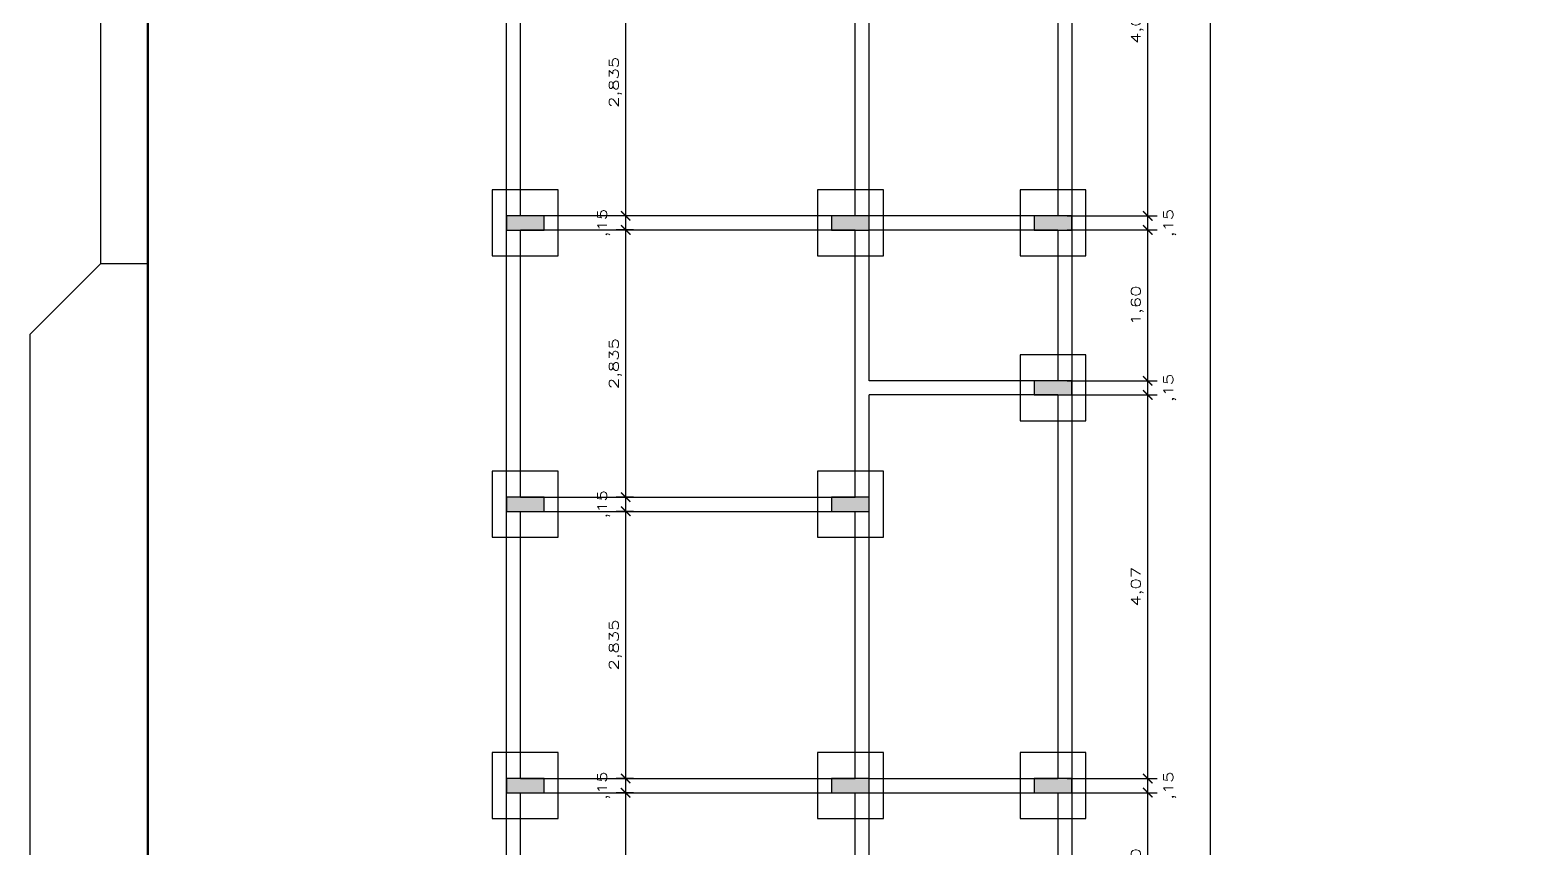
# Model space of a CAD drawing. Extents: x 241 to 398, y 106 to 179.
# Drawn here: x 320.25 to 336.2, y 153.36 to 162.04 of the extents above; entities that cross this region are included whole.
import ezdxf

# ---------------------------------------------------------------- set-up
doc = ezdxf.new("R2010")
doc.units = 0
doc.layers.get('0').update_dxf_attribs({"linetype": 'CONTINUOUS'})
doc.layers.get('DEFPOINTS').update_dxf_attribs({"linetype": 'CONTINUOUS'})
for name, color, linetype in [('ALVCORTE', 5, 'CONTINUOUS'), ('ALVVISTA', 8, 'CONTINUOUS'), ('COTAS', 7, 'CONTINUOUS'), ('ESQUADRIA', 3, 'CONTINUOUS')]:
    doc.layers.add(name, color=color, linetype=linetype)
doc.styles.add('REGUA60', font='romans.shx', dxfattribs={"width": 1.4})
doc.styles.get("Standard").update_dxf_attribs({"font": 'ISOCP'})
doc.dimstyles.new('ISO-25', dxfattribs={"dimtxt": 2.5, "dimasz": 2.5, "dimexe": 1.25, "dimexo": 0.625, "dimtad": 1, "dimdec": 4, "dimdsep": 46, "dimlunit": 6, "dimtxsty": 'Standard', "dimcen": 2.5, "dimadec": 0, "dimazin": 0, "dimtfac": 1, "dimtdec": 4, "dimtmove": 0, "dimatfit": 3, "dimfxl": 0, "dimtolj": 1, "dimtzin": 0, "dimarcsym": 0})

# ---------------------------------------------------------------- blocks, each defined once
blk = doc.blocks.new('_ARCHTICK')
at = {"color": 0, "linetype": 'ByBlock', "const_width": 0.15}
blk.add_lwpolyline([(-0.5, -0.5), (0.5, 0.5)], dxfattribs=at)
blk = doc.blocks.new('*D177')
at = {"color": 1, "linetype": 'ByBlock', "transparency": 16777216}
for p, q in [((248.253, 148.173), (248.253, 151.208)), ((248.337, 151.108), (248.153, 151.108)), ((248.337, 148.273), (248.153, 148.273))]:
    blk.add_line(p, q, dxfattribs=at)
at = {"layer": 'DEFPOINTS', "color": 0, "linetype": 'ByBlock', "transparency": 16777216}
for p in [(248.253, 151.108), (248.437, 151.108, -3.35), (248.437, 148.273, -3.35)]:
    blk.add_point(p, dxfattribs=at)
at = {"color": 1, "linetype": 'ByBlock', "transparency": 16777216, "xscale": 0.1, "yscale": 0.1, "zscale": 0.1}
for p, rotation in [((248.253, 151.108), 90), ((248.253, 148.273), 270)]:
    blk.add_blockref('_ARCHTICK', p, dxfattribs=dict(at, rotation=rotation))
at = {"color": 7, "linetype": 'ByBlock', "transparency": 16777216, "insert": (248.143, 149.69), "char_height": 0.1, "attachment_point": 5, "rotation": 90, "style": 'REGUA60'}
blk.add_mtext('\\A1;2,835', dxfattribs=at)
blk = doc.blocks.new('*D174')
at = {"color": 1, "linetype": 'ByBlock', "transparency": 16777216}
for p, q in [((253.087, 175.138), (254.553, 175.138)), ((254.453, 175.238), (254.453, 145.038)), ((253.087, 145.138), (254.553, 145.138))]:
    blk.add_line(p, q, dxfattribs=at)
at = {"layer": 'DEFPOINTS', "color": 0, "linetype": 'ByBlock', "transparency": 16777216}
for p in [(252.987, 175.138, -3.35), (252.987, 145.138, -3.35), (254.453, 145.138)]:
    blk.add_point(p, dxfattribs=at)
at = {"color": 1, "linetype": 'ByBlock', "transparency": 16777216, "xscale": 0.1, "yscale": 0.1, "zscale": 0.1}
for p, rotation in [((254.453, 175.138), 90), ((254.453, 145.138), 270)]:
    blk.add_blockref('_ARCHTICK', p, dxfattribs=dict(at, rotation=rotation))
at = {"color": 7, "linetype": 'ByBlock', "transparency": 16777216, "insert": (254.343, 160.138), "char_height": 0.1, "attachment_point": 5, "rotation": 90, "style": 'REGUA60'}
blk.add_mtext('\\A1;30,00', dxfattribs=at)
blk = doc.blocks.new('*D183')
at = {"color": 1, "linetype": 'ByBlock', "transparency": 16777216}
for p, q in [((248.253, 157.128), (248.253, 160.163)), ((248.337, 160.063), (248.153, 160.063)), ((248.337, 157.228), (248.153, 157.228))]:
    blk.add_line(p, q, dxfattribs=at)
at = {"layer": 'DEFPOINTS', "color": 0, "linetype": 'ByBlock', "transparency": 16777216}
for p in [(248.253, 160.063), (248.437, 160.063, -3.35), (248.437, 157.228, -3.35)]:
    blk.add_point(p, dxfattribs=at)
at = {"color": 1, "linetype": 'ByBlock', "transparency": 16777216, "xscale": 0.1, "yscale": 0.1, "zscale": 0.1}
for p, rotation in [((248.253, 160.063), 90), ((248.253, 157.228), 270)]:
    blk.add_blockref('_ARCHTICK', p, dxfattribs=dict(at, rotation=rotation))
at = {"color": 7, "linetype": 'ByBlock', "transparency": 16777216, "insert": (248.143, 158.645), "char_height": 0.1, "attachment_point": 5, "rotation": 90, "style": 'REGUA60'}
blk.add_mtext('\\A1;2,835', dxfattribs=at)
blk = doc.blocks.new('*D182')
at = {"color": 1, "linetype": 'ByBlock', "transparency": 16777216}
for p, q in [((248.337, 157.228), (248.153, 157.228)), ((248.253, 156.978), (248.253, 157.228))]:
    blk.add_line(p, q, dxfattribs=at)
at = {"layer": 'DEFPOINTS', "color": 0, "linetype": 'ByBlock', "transparency": 16777216}
for p in [(248.253, 157.228), (248.437, 157.228, -3.35), (248.437, 157.078, -3.35)]:
    blk.add_point(p, dxfattribs=at)
at = {"color": 1, "linetype": 'ByBlock', "transparency": 16777216, "xscale": 0.1, "yscale": 0.1, "zscale": 0.1}
for p, rotation in [((248.253, 157.228), 90), ((248.253, 157.078), 270)]:
    blk.add_blockref('_ARCHTICK', p, dxfattribs=dict(at, rotation=rotation))
at = {"color": 7, "linetype": 'ByBlock', "transparency": 16777216, "insert": (248.018, 157.153), "char_height": 0.1, "attachment_point": 5, "rotation": 90, "style": 'REGUA60'}
blk.add_mtext('\\A1;,15', dxfattribs=at)
blk = doc.blocks.new('*D181')
at = {"color": 1, "linetype": 'ByBlock', "transparency": 16777216}
for p, q in [((248.337, 157.078), (248.153, 157.078)), ((248.253, 154.143), (248.253, 157.178)), ((248.337, 154.243), (248.153, 154.243))]:
    blk.add_line(p, q, dxfattribs=at)
at = {"layer": 'DEFPOINTS', "color": 0, "linetype": 'ByBlock', "transparency": 16777216}
for p in [(248.253, 157.078), (248.437, 157.078, -3.35), (248.437, 154.243, -3.35)]:
    blk.add_point(p, dxfattribs=at)
at = {"color": 1, "linetype": 'ByBlock', "transparency": 16777216, "xscale": 0.1, "yscale": 0.1, "zscale": 0.1}
for p, rotation in [((248.253, 157.078), 90), ((248.253, 154.243), 270)]:
    blk.add_blockref('_ARCHTICK', p, dxfattribs=dict(at, rotation=rotation))
at = {"color": 7, "linetype": 'ByBlock', "transparency": 16777216, "insert": (248.143, 155.66), "char_height": 0.1, "attachment_point": 5, "rotation": 90, "style": 'REGUA60'}
blk.add_mtext('\\A1;2,835', dxfattribs=at)
blk = doc.blocks.new('*D180')
at = {"color": 1, "linetype": 'ByBlock', "transparency": 16777216}
for p, q in [((248.337, 154.243), (248.153, 154.243)), ((248.253, 153.993), (248.253, 154.243))]:
    blk.add_line(p, q, dxfattribs=at)
at = {"layer": 'DEFPOINTS', "color": 0, "linetype": 'ByBlock', "transparency": 16777216}
for p in [(248.253, 154.243), (248.437, 154.243, -3.35), (248.437, 154.093, -3.35)]:
    blk.add_point(p, dxfattribs=at)
at = {"color": 1, "linetype": 'ByBlock', "transparency": 16777216, "xscale": 0.1, "yscale": 0.1, "zscale": 0.1}
for p, rotation in [((248.253, 154.243), 90), ((248.253, 154.093), 270)]:
    blk.add_blockref('_ARCHTICK', p, dxfattribs=dict(at, rotation=rotation))
at = {"color": 7, "linetype": 'ByBlock', "transparency": 16777216, "insert": (248.018, 154.168), "char_height": 0.1, "attachment_point": 5, "rotation": 90, "style": 'REGUA60'}
blk.add_mtext('\\A1;,15', dxfattribs=at)
blk = doc.blocks.new('*D179')
at = {"color": 1, "linetype": 'ByBlock', "transparency": 16777216}
for p, q in [((248.337, 154.093), (248.153, 154.093)), ((248.253, 151.158), (248.253, 154.193)), ((248.337, 151.258), (248.153, 151.258))]:
    blk.add_line(p, q, dxfattribs=at)
at = {"layer": 'DEFPOINTS', "color": 0, "linetype": 'ByBlock', "transparency": 16777216}
for p in [(248.253, 154.093), (248.437, 154.093, -3.35), (248.437, 151.258, -3.35)]:
    blk.add_point(p, dxfattribs=at)
at = {"color": 1, "linetype": 'ByBlock', "transparency": 16777216, "xscale": 0.1, "yscale": 0.1, "zscale": 0.1}
for p, rotation in [((248.253, 154.093), 90), ((248.253, 151.258), 270)]:
    blk.add_blockref('_ARCHTICK', p, dxfattribs=dict(at, rotation=rotation))
at = {"color": 7, "linetype": 'ByBlock', "transparency": 16777216, "insert": (248.143, 152.675), "char_height": 0.1, "attachment_point": 5, "rotation": 90, "style": 'REGUA60'}
blk.add_mtext('\\A1;2,835', dxfattribs=at)
blk = doc.blocks.new('*D178')
at = {"color": 1, "linetype": 'ByBlock', "transparency": 16777216}
for p, q in [((248.337, 151.258), (248.153, 151.258)), ((248.253, 151.008), (248.253, 151.258))]:
    blk.add_line(p, q, dxfattribs=at)
at = {"layer": 'DEFPOINTS', "color": 0, "linetype": 'ByBlock', "transparency": 16777216}
for p in [(248.253, 151.258), (248.437, 151.258, -3.35), (248.437, 151.108, -3.35)]:
    blk.add_point(p, dxfattribs=at)
at = {"color": 1, "linetype": 'ByBlock', "transparency": 16777216, "xscale": 0.1, "yscale": 0.1, "zscale": 0.1}
for p, rotation in [((248.253, 151.258), 90), ((248.253, 151.108), 270)]:
    blk.add_blockref('_ARCHTICK', p, dxfattribs=dict(at, rotation=rotation))
at = {"color": 7, "linetype": 'ByBlock', "transparency": 16777216, "insert": (248.018, 151.183), "char_height": 0.1, "attachment_point": 5, "rotation": 90, "style": 'REGUA60'}
blk.add_mtext('\\A1;,15', dxfattribs=at)
blk = doc.blocks.new('*D162')
at = {"color": 1, "linetype": 'ByBlock', "transparency": 16777216}
for p, q in [((253.792, 157.128), (253.792, 161.398)), ((252.937, 161.298), (253.892, 161.298))]:
    blk.add_line(p, q, dxfattribs=at)
at = {"layer": 'DEFPOINTS', "color": 0, "linetype": 'ByBlock', "transparency": 16777216}
for p in [(252.837, 161.298, -3.35), (253.792, 161.298), (252.837, 157.228, -3.35)]:
    blk.add_point(p, dxfattribs=at)
at = {"color": 1, "linetype": 'ByBlock', "transparency": 16777216, "xscale": 0.1, "yscale": 0.1, "zscale": 0.1}
for p, rotation in [((253.792, 161.298), 90), ((253.792, 157.228), 270)]:
    blk.add_blockref('_ARCHTICK', p, dxfattribs=dict(at, rotation=rotation))
at = {"color": 7, "linetype": 'ByBlock', "transparency": 16777216, "insert": (253.682, 159.263), "char_height": 0.1, "attachment_point": 5, "rotation": 90, "style": 'REGUA60'}
blk.add_mtext('\\A1;4,07', dxfattribs=at)
blk = doc.blocks.new('*D161')
at = {"color": 1, "linetype": 'ByBlock', "transparency": 16777216}
for p, q in [((252.937, 157.228), (253.892, 157.228)), ((253.792, 156.978), (253.792, 157.228))]:
    blk.add_line(p, q, dxfattribs=at)
at = {"layer": 'DEFPOINTS', "color": 0, "linetype": 'ByBlock', "transparency": 16777216}
for p in [(252.837, 157.228, -3.35), (252.837, 157.078, -3.35), (253.792, 157.228)]:
    blk.add_point(p, dxfattribs=at)
at = {"color": 1, "linetype": 'ByBlock', "transparency": 16777216, "xscale": 0.1, "yscale": 0.1, "zscale": 0.1}
for p, rotation in [((253.792, 157.228), 90), ((253.792, 157.078), 270)]:
    blk.add_blockref('_ARCHTICK', p, dxfattribs=dict(at, rotation=rotation))
at = {"color": 7, "linetype": 'ByBlock', "transparency": 16777216, "insert": (254.026, 157.153), "char_height": 0.1, "attachment_point": 5, "rotation": 90, "style": 'REGUA60'}
blk.add_mtext('\\A1;,15', dxfattribs=at)
blk = doc.blocks.new('*D160')
at = {"color": 1, "linetype": 'ByBlock', "transparency": 16777216}
for p, q in [((252.937, 157.078), (253.892, 157.078)), ((253.792, 155.378), (253.792, 157.178))]:
    blk.add_line(p, q, dxfattribs=at)
at = {"layer": 'DEFPOINTS', "color": 0, "linetype": 'ByBlock', "transparency": 16777216}
for p in [(252.837, 157.078, -3.35), (253.792, 157.078), (252.837, 155.478, -3.35)]:
    blk.add_point(p, dxfattribs=at)
at = {"color": 1, "linetype": 'ByBlock', "transparency": 16777216, "xscale": 0.1, "yscale": 0.1, "zscale": 0.1}
for p, rotation in [((253.792, 157.078), 90), ((253.792, 155.478), 270)]:
    blk.add_blockref('_ARCHTICK', p, dxfattribs=dict(at, rotation=rotation))
at = {"color": 7, "linetype": 'ByBlock', "transparency": 16777216, "insert": (253.682, 156.278), "char_height": 0.1, "attachment_point": 5, "rotation": 90, "style": 'REGUA60'}
blk.add_mtext('\\A1;1,60', dxfattribs=at)
blk = doc.blocks.new('*D159')
at = {"color": 1, "linetype": 'ByBlock', "transparency": 16777216}
for p, q in [((252.937, 155.478), (253.892, 155.478)), ((253.792, 155.228), (253.792, 155.478))]:
    blk.add_line(p, q, dxfattribs=at)
at = {"layer": 'DEFPOINTS', "color": 0, "linetype": 'ByBlock', "transparency": 16777216}
for p in [(252.837, 155.478, -3.35), (253.792, 155.478), (252.837, 155.328, -3.35)]:
    blk.add_point(p, dxfattribs=at)
at = {"color": 1, "linetype": 'ByBlock', "transparency": 16777216, "xscale": 0.1, "yscale": 0.1, "zscale": 0.1}
for p, rotation in [((253.792, 155.478), 90), ((253.792, 155.328), 270)]:
    blk.add_blockref('_ARCHTICK', p, dxfattribs=dict(at, rotation=rotation))
at = {"color": 7, "linetype": 'ByBlock', "transparency": 16777216, "insert": (254.026, 155.403), "char_height": 0.1, "attachment_point": 5, "rotation": 90, "style": 'REGUA60'}
blk.add_mtext('\\A1;,15', dxfattribs=at)
blk = doc.blocks.new('*D158')
at = {"color": 1, "linetype": 'ByBlock', "transparency": 16777216}
for p, q in [((252.937, 155.328), (253.892, 155.328)), ((253.792, 151.158), (253.792, 155.428))]:
    blk.add_line(p, q, dxfattribs=at)
at = {"layer": 'DEFPOINTS', "color": 0, "linetype": 'ByBlock', "transparency": 16777216}
for p in [(252.837, 155.328, -3.35), (253.792, 155.328), (252.837, 151.258, -3.35)]:
    blk.add_point(p, dxfattribs=at)
at = {"color": 1, "linetype": 'ByBlock', "transparency": 16777216, "xscale": 0.1, "yscale": 0.1, "zscale": 0.1}
for p, rotation in [((253.792, 155.328), 90), ((253.792, 151.258), 270)]:
    blk.add_blockref('_ARCHTICK', p, dxfattribs=dict(at, rotation=rotation))
at = {"color": 7, "linetype": 'ByBlock', "transparency": 16777216, "insert": (253.682, 153.293), "char_height": 0.1, "attachment_point": 5, "rotation": 90, "style": 'REGUA60'}
blk.add_mtext('\\A1;4,07', dxfattribs=at)
blk = doc.blocks.new('*D157')
at = {"color": 1, "linetype": 'ByBlock', "transparency": 16777216}
for p, q in [((252.937, 151.258), (253.892, 151.258)), ((253.792, 151.008), (253.792, 151.258))]:
    blk.add_line(p, q, dxfattribs=at)
at = {"layer": 'DEFPOINTS', "color": 0, "linetype": 'ByBlock', "transparency": 16777216}
for p in [(252.837, 151.258, -3.35), (253.792, 151.258), (252.837, 151.108, -3.35)]:
    blk.add_point(p, dxfattribs=at)
at = {"color": 1, "linetype": 'ByBlock', "transparency": 16777216, "xscale": 0.1, "yscale": 0.1, "zscale": 0.1}
for p, rotation in [((253.792, 151.258), 90), ((253.792, 151.108), 270)]:
    blk.add_blockref('_ARCHTICK', p, dxfattribs=dict(at, rotation=rotation))
at = {"color": 7, "linetype": 'ByBlock', "transparency": 16777216, "insert": (254.026, 151.183), "char_height": 0.1, "attachment_point": 5, "rotation": 90, "style": 'REGUA60'}
blk.add_mtext('\\A1;,15', dxfattribs=at)
blk = doc.blocks.new('*D156')
at = {"color": 1, "linetype": 'ByBlock', "transparency": 16777216}
for p, q in [((253.792, 149.408), (253.792, 151.208)), ((252.937, 151.108), (253.892, 151.108))]:
    blk.add_line(p, q, dxfattribs=at)
at = {"layer": 'DEFPOINTS', "color": 0, "linetype": 'ByBlock', "transparency": 16777216}
for p in [(252.837, 151.108, -3.35), (253.792, 151.108), (252.837, 149.508, -3.35)]:
    blk.add_point(p, dxfattribs=at)
at = {"color": 1, "linetype": 'ByBlock', "transparency": 16777216, "xscale": 0.1, "yscale": 0.1, "zscale": 0.1}
for p, rotation in [((253.792, 151.108), 90), ((253.792, 149.508), 270)]:
    blk.add_blockref('_ARCHTICK', p, dxfattribs=dict(at, rotation=rotation))
at = {"color": 7, "linetype": 'ByBlock', "transparency": 16777216, "insert": (253.682, 150.308), "char_height": 0.1, "attachment_point": 5, "rotation": 90, "style": 'REGUA60'}
blk.add_mtext('\\A1;1,60', dxfattribs=at)

msp = doc.modelspace()

# ---------------------------------------------------------------- hatches: boundary and pattern name
at = {"layer": 'ALVCORTE'}
for points in [[(325.7063, 159.9206), (325.7063, 160.0706), (325.3063, 160.0706), (325.3063, 159.9206)], [(329.1563, 159.9206), (329.1563, 160.0706), (328.7563, 160.0706), (328.7563, 159.9206)], [(331.3063, 159.9206), (331.3063, 160.0706), (330.9063, 160.0706), (330.9063, 159.9206)], [(331.3063, 158.1706), (331.3063, 158.3206), (330.9063, 158.3206), (330.9063, 158.1706)], [(325.7063, 156.9356), (325.7063, 157.0856), (325.3063, 157.0856), (325.3063, 156.9356)], [(329.1563, 156.9356), (329.1563, 157.0856), (328.7563, 157.0856), (328.7563, 156.9356)], [(325.7063, 153.9506), (325.7063, 154.1006), (325.3063, 154.1006), (325.3063, 153.9506)], [(329.1563, 153.9506), (329.1563, 154.1006), (328.7563, 154.1006), (328.7563, 153.9506)], [(331.3063, 153.9506), (331.3063, 154.1006), (330.9063, 154.1006), (330.9063, 153.9506)]]:
    msp.add_hatch(color=256, dxfattribs=at).paths.add_polyline_path(points)

# ---------------------------------------------------------------- linework, layer by layer
for p, q in [((321.0025, 159.5653), (321.0025, 179.3971)), ((321.0025, 159.5653), (320.2525, 158.8153)), ((321.0025, 159.5653), (321.5025, 159.5653)), ((320.2525, 145.4371), (320.2525, 158.8153))]:
    msp.add_line(p, q)
at = {"const_width": 0.0236}
msp.add_lwpolyline([(321.5025, 178.8971), (358.1156, 178.8971), (358.1156, 145.1871), (321.5025, 145.1871)], close=True, dxfattribs=at)
at = {"layer": 'ALVCORTE', "elevation": -3.35}
for points in [[(325.7063, 159.9206), (325.7063, 160.0706), (325.3063, 160.0706), (325.3063, 159.9206)], [(329.1563, 159.9206), (329.1563, 160.0706), (328.7563, 160.0706), (328.7563, 159.9206)], [(331.3063, 159.9206), (331.3063, 160.0706), (330.9063, 160.0706), (330.9063, 159.9206)], [(331.3063, 158.1706), (331.3063, 158.3206), (330.9063, 158.3206), (330.9063, 158.1706)], [(325.7063, 156.9356), (325.7063, 157.0856), (325.3063, 157.0856), (325.3063, 156.9356)], [(329.1563, 156.9356), (329.1563, 157.0856), (328.7563, 157.0856), (328.7563, 156.9356)], [(325.7063, 153.9506), (325.7063, 154.1006), (325.3063, 154.1006), (325.3063, 153.9506)], [(329.1563, 153.9506), (329.1563, 154.1006), (328.7563, 154.1006), (328.7563, 153.9506)], [(331.3063, 153.9506), (331.3063, 154.1006), (330.9063, 154.1006), (330.9063, 153.9506)]]:
    msp.add_lwpolyline(points, close=True, dxfattribs=at)
at = {"layer": 'ALVVISTA'}
for p, q in [((331.3063, 177.9806, -3.35), (331.3063, 147.9806, -3.35)), ((325.3063, 147.9806, -3.35), (325.3063, 177.8306, -3.35)), ((331.1563, 164.1406, -3.35), (331.1563, 160.0706, -3.35)), ((329.1563, 160.0706, -3.35), (329.1563, 162.9806, -3.35)), ((325.4563, 160.0706, -3.35), (325.4563, 162.9056, -3.35)), ((329.0063, 160.0706, -3.35), (329.0063, 162.9056, -3.35)), ((329.0063, 160.0706, -3.35), (325.4563, 160.0706, -3.35)), ((331.1563, 160.0706, -3.35), (329.1563, 160.0706, -3.35)), ((325.4563, 157.0856, -3.35), (325.4563, 159.9206, -3.35)), ((329.0063, 159.9206, -3.35), (325.4563, 159.9206, -3.35)), ((329.0063, 158.2456, -3.35), (329.0063, 159.9206, -3.35)), ((331.1563, 159.9206, -3.35), (329.1563, 159.9206, -3.35)), ((329.1563, 158.3206, -3.35), (329.1563, 159.9206, -3.35)), ((331.1563, 159.9206, -3.35), (331.1563, 158.3206, -3.35)), ((329.0063, 157.0856, -3.35), (329.0063, 158.2456, -3.35)), ((331.1563, 158.3206, -3.35), (329.1563, 158.3206, -3.35)), ((331.1563, 158.1706, -3.35), (329.1563, 158.1706, -3.35)), ((329.1563, 157.0106, -3.35), (329.1563, 158.1706, -3.35)), ((331.1563, 158.1706, -3.35), (331.1563, 154.1006, -3.35)), ((325.4563, 157.0856, -3.35), (329.0063, 157.0856, -3.35)), ((325.4563, 156.9356, -3.35), (329.0063, 156.9356, -3.35)), ((325.4563, 154.1006, -3.35), (325.4563, 156.9356, -3.35)), ((329.0063, 154.1006, -3.35), (329.0063, 156.9356, -3.35)), ((329.1563, 154.1006, -3.35), (329.1563, 157.0106, -3.35)), ((325.4563, 154.1006, -3.35), (329.0063, 154.1006, -3.35)), ((329.1563, 154.1006, -3.35), (331.1563, 154.1006, -3.35)), ((325.4563, 151.1156, -3.35), (325.4563, 153.9506, -3.35)), ((325.4563, 153.9506, -3.35), (329.0063, 153.9506, -3.35)), ((329.0063, 152.2756, -3.35), (329.0063, 153.9506, -3.35)), ((329.1563, 153.9506, -3.35), (331.1563, 153.9506, -3.35)), ((329.1563, 152.3506, -3.35), (329.1563, 153.9506, -3.35)), ((331.1563, 153.9506, -3.35), (331.1563, 152.3506, -3.35))]:
    msp.add_line(p, q, dxfattribs=at)
at = {"layer": 'ESQUADRIA', "elevation": -3.35}
for points in [[(325.1563, 159.6456), (325.8563, 159.6456), (325.8563, 160.3456), (325.1563, 160.3456)], [(328.6063, 159.6456), (329.3063, 159.6456), (329.3063, 160.3456), (328.6063, 160.3456)], [(330.7563, 159.6456), (331.4563, 159.6456), (331.4563, 160.3456), (330.7563, 160.3456)], [(330.7563, 157.8956), (331.4563, 157.8956), (331.4563, 158.5956), (330.7563, 158.5956)], [(325.1563, 156.6606), (325.8563, 156.6606), (325.8563, 157.3606), (325.1563, 157.3606)], [(328.6063, 156.6606), (329.3063, 156.6606), (329.3063, 157.3606), (328.6063, 157.3606)], [(325.1563, 153.6756), (325.8563, 153.6756), (325.8563, 154.3756), (325.1563, 154.3756)], [(328.6063, 153.6756), (329.3063, 153.6756), (329.3063, 154.3756), (328.6063, 154.3756)], [(330.7563, 153.6756), (331.4563, 153.6756), (331.4563, 154.3756), (330.7563, 154.3756)]]:
    msp.add_lwpolyline(points, close=True, dxfattribs=at)

# ---------------------------------------------------------------- dimensions: what is measured, and where the dimension line sits
at = {"layer": 'COTAS'}
for base, p1, p2, override, picture, middle in [((332.7721, 147.9806), (331.3063, 177.9806, -3.35), (331.3063, 147.9806, -3.35), {"dimtxt": 0.1, "dimasz": 0.1, "dimexe": 0.1, "dimexo": 0.1, "dimgap": 0.05, "dimdec": 2, "dimzin": 4, "dimtxsty": 'REGUA60', "dimblk1": 'ARCHTICK', "dimblk2": 'ARCHTICK', "dimsah": 1, "dimcen": 0.1, "dimdle": 0.1, "dimclrd": 1, "dimclre": 1, "dimclrt": 7, "dimtofl": 0, "dimtmove": 2}, '*D174', (332.6626, 162.9806)), ((332.1108, 164.1406), (331.1563, 160.0706, -3.35), (331.1563, 164.1406, -3.35), {"dimtxt": 0.1, "dimasz": 0.1, "dimexe": 0.1, "dimexo": 0.1, "dimgap": 0.05, "dimdec": 2, "dimzin": 4, "dimtxsty": 'REGUA60', "dimblk1": 'ARCHTICK', "dimblk2": 'ARCHTICK', "dimsah": 1, "dimcen": 0.1, "dimdle": 0.1, "dimse1": 1, "dimclrd": 1, "dimclre": 1, "dimclrt": 7, "dimtofl": 0, "dimtmove": 2}, '*D162', (332.0012, 162.1056)), ((326.5719, 162.9056), (326.7563, 160.0706, -3.35), (326.7563, 162.9056, -3.35), {"dimtxt": 0.1, "dimasz": 0.1, "dimexe": 0.1, "dimexo": 0.1, "dimgap": 0.05, "dimdec": 3, "dimzin": 4, "dimtxsty": 'REGUA60', "dimblk1": 'ARCHTICK', "dimblk2": 'ARCHTICK', "dimsah": 1, "dimcen": 0.1, "dimdle": 0.1, "dimclrd": 1, "dimclre": 1, "dimclrt": 7, "dimtofl": 0, "dimtmove": 2}, '*D183', (326.4623, 161.4881)), ((326.5719, 160.0706), (326.7563, 159.9206, -3.35), (326.7563, 160.0706, -3.35), {"dimtxt": 0.1, "dimasz": 0.1, "dimexe": 0.1, "dimexo": 0.1, "dimgap": 0.05, "dimdec": 2, "dimzin": 4, "dimtxsty": 'REGUA60', "dimblk1": 'ARCHTICK', "dimblk2": 'ARCHTICK', "dimsah": 1, "dimcen": 0.1, "dimdle": 0.1, "dimse1": 1, "dimclrd": 1, "dimclre": 1, "dimclrt": 7, "dimtofl": 0, "dimtmove": 2}, '*D182', (326.3373, 159.9956)), ((332.1108, 160.0706), (331.1563, 159.9206, -3.35), (331.1563, 160.0706, -3.35), {"dimtxt": 0.1, "dimasz": 0.1, "dimexe": 0.1, "dimexo": 0.1, "dimgap": 0.05, "dimdec": 2, "dimzin": 4, "dimtxsty": 'REGUA60', "dimblk1": 'ARCHTICK', "dimblk2": 'ARCHTICK', "dimsah": 1, "dimcen": 0.1, "dimdle": 0.1, "dimse1": 1, "dimclrd": 1, "dimclre": 1, "dimclrt": 7, "dimtofl": 0, "dimtmove": 2}, '*D161', (332.3453, 159.9956)), ((326.5719, 159.9206), (326.7563, 157.0856, -3.35), (326.7563, 159.9206, -3.35), {"dimtxt": 0.1, "dimasz": 0.1, "dimexe": 0.1, "dimexo": 0.1, "dimgap": 0.05, "dimdec": 3, "dimzin": 4, "dimtxsty": 'REGUA60', "dimblk1": 'ARCHTICK', "dimblk2": 'ARCHTICK', "dimsah": 1, "dimcen": 0.1, "dimdle": 0.1, "dimclrd": 1, "dimclre": 1, "dimclrt": 7, "dimtofl": 0, "dimtmove": 2}, '*D181', (326.4623, 158.5031)), ((332.1108, 159.9206), (331.1563, 158.3206, -3.35), (331.1563, 159.9206, -3.35), {"dimtxt": 0.1, "dimasz": 0.1, "dimexe": 0.1, "dimexo": 0.1, "dimgap": 0.05, "dimdec": 2, "dimzin": 4, "dimtxsty": 'REGUA60', "dimblk1": 'ARCHTICK', "dimblk2": 'ARCHTICK', "dimsah": 1, "dimcen": 0.1, "dimdle": 0.1, "dimse1": 1, "dimclrd": 1, "dimclre": 1, "dimclrt": 7, "dimtofl": 0, "dimtmove": 2}, '*D160', (332.0012, 159.1206)), ((332.1108, 158.3206), (331.1563, 158.1706, -3.35), (331.1563, 158.3206, -3.35), {"dimtxt": 0.1, "dimasz": 0.1, "dimexe": 0.1, "dimexo": 0.1, "dimgap": 0.05, "dimdec": 2, "dimzin": 4, "dimtxsty": 'REGUA60', "dimblk1": 'ARCHTICK', "dimblk2": 'ARCHTICK', "dimsah": 1, "dimcen": 0.1, "dimdle": 0.1, "dimse1": 1, "dimclrd": 1, "dimclre": 1, "dimclrt": 7, "dimtofl": 0, "dimtmove": 2}, '*D159', (332.3453, 158.2456)), ((332.1108, 158.1706), (331.1563, 154.1006, -3.35), (331.1563, 158.1706, -3.35), {"dimtxt": 0.1, "dimasz": 0.1, "dimexe": 0.1, "dimexo": 0.1, "dimgap": 0.05, "dimdec": 2, "dimzin": 4, "dimtxsty": 'REGUA60', "dimblk1": 'ARCHTICK', "dimblk2": 'ARCHTICK', "dimsah": 1, "dimcen": 0.1, "dimdle": 0.1, "dimse1": 1, "dimclrd": 1, "dimclre": 1, "dimclrt": 7, "dimtofl": 0, "dimtmove": 2}, '*D158', (332.0012, 156.1356)), ((326.5719, 157.0856), (326.7563, 156.9356, -3.35), (326.7563, 157.0856, -3.35), {"dimtxt": 0.1, "dimasz": 0.1, "dimexe": 0.1, "dimexo": 0.1, "dimgap": 0.05, "dimdec": 2, "dimzin": 4, "dimtxsty": 'REGUA60', "dimblk1": 'ARCHTICK', "dimblk2": 'ARCHTICK', "dimsah": 1, "dimcen": 0.1, "dimdle": 0.1, "dimse1": 1, "dimclrd": 1, "dimclre": 1, "dimclrt": 7, "dimtofl": 0, "dimtmove": 2}, '*D180', (326.3373, 157.0106)), ((326.5719, 156.9356), (326.7563, 154.1006, -3.35), (326.7563, 156.9356, -3.35), {"dimtxt": 0.1, "dimasz": 0.1, "dimexe": 0.1, "dimexo": 0.1, "dimgap": 0.05, "dimdec": 3, "dimzin": 4, "dimtxsty": 'REGUA60', "dimblk1": 'ARCHTICK', "dimblk2": 'ARCHTICK', "dimsah": 1, "dimcen": 0.1, "dimdle": 0.1, "dimclrd": 1, "dimclre": 1, "dimclrt": 7, "dimtofl": 0, "dimtmove": 2}, '*D179', (326.4623, 155.5181)), ((326.5719, 154.1006), (326.7563, 153.9506, -3.35), (326.7563, 154.1006, -3.35), {"dimtxt": 0.1, "dimasz": 0.1, "dimexe": 0.1, "dimexo": 0.1, "dimgap": 0.05, "dimdec": 2, "dimzin": 4, "dimtxsty": 'REGUA60', "dimblk1": 'ARCHTICK', "dimblk2": 'ARCHTICK', "dimsah": 1, "dimcen": 0.1, "dimdle": 0.1, "dimse1": 1, "dimclrd": 1, "dimclre": 1, "dimclrt": 7, "dimtofl": 0, "dimtmove": 2}, '*D178', (326.3373, 154.0256)), ((326.5719, 153.9506), (326.7563, 151.1156, -3.35), (326.7563, 153.9506, -3.35), {"dimtxt": 0.1, "dimasz": 0.1, "dimexe": 0.1, "dimexo": 0.1, "dimgap": 0.05, "dimdec": 3, "dimzin": 4, "dimtxsty": 'REGUA60', "dimblk1": 'ARCHTICK', "dimblk2": 'ARCHTICK', "dimsah": 1, "dimcen": 0.1, "dimdle": 0.1, "dimclrd": 1, "dimclre": 1, "dimclrt": 7, "dimtofl": 0, "dimtmove": 2}, '*D177', (326.4623, 152.5331)), ((332.1108, 154.1006), (331.1563, 153.9506, -3.35), (331.1563, 154.1006, -3.35), {"dimtxt": 0.1, "dimasz": 0.1, "dimexe": 0.1, "dimexo": 0.1, "dimgap": 0.05, "dimdec": 2, "dimzin": 4, "dimtxsty": 'REGUA60', "dimblk1": 'ARCHTICK', "dimblk2": 'ARCHTICK', "dimsah": 1, "dimcen": 0.1, "dimdle": 0.1, "dimse1": 1, "dimclrd": 1, "dimclre": 1, "dimclrt": 7, "dimtofl": 0, "dimtmove": 2}, '*D157', (332.3453, 154.0256)), ((332.1108, 153.9506), (331.1563, 152.3506, -3.35), (331.1563, 153.9506, -3.35), {"dimtxt": 0.1, "dimasz": 0.1, "dimexe": 0.1, "dimexo": 0.1, "dimgap": 0.05, "dimdec": 2, "dimzin": 4, "dimtxsty": 'REGUA60', "dimblk1": 'ARCHTICK', "dimblk2": 'ARCHTICK', "dimsah": 1, "dimcen": 0.1, "dimdle": 0.1, "dimse1": 1, "dimclrd": 1, "dimclre": 1, "dimclrt": 7, "dimtofl": 0, "dimtmove": 2}, '*D156', (332.0012, 153.1506))]:
    dim = msp.add_linear_dim(base=base, p1=p1, p2=p2, angle=90, dimstyle='ISO-25', override=override, dxfattribs=at)
    dim.commit()
    dim.dimension.update_dxf_attribs({"geometry": picture, "text_midpoint": middle, "insert": (78.3192, 2.8428)})

doc.saveas('drawing.dxf')
